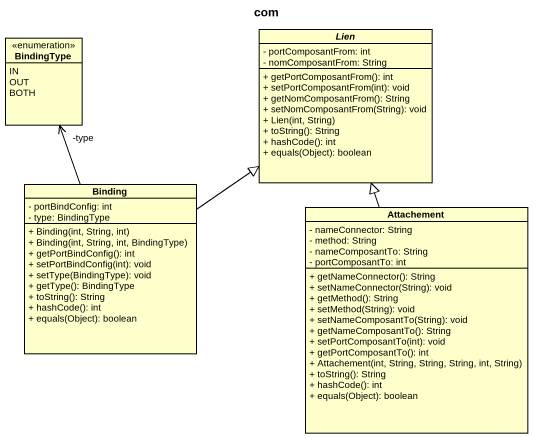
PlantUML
@startuml
title com
hide circle
hide empty members
skinparam classAttributeIconSize 0
enum BindingType {
  IN
  OUT
  BOTH
}
abstract class Lien {
  - portComposantFrom: int
  - nomComposantFrom: String
  + getPortComposantFrom(): int
  + setPortComposantFrom(int): void
  + getNomComposantFrom(): String
  + setNomComposantFrom(String): void
  + Lien(int, String)
  + toString(): String
  + hashCode(): int
  + equals(Object): boolean
}
class Binding {
  - portBindConfig: int
  - type: BindingType
  + Binding(int, String, int)
  + Binding(int, String, int, BindingType)
  + getPortBindConfig(): int
  + setPortBindConfig(int): void
  + setType(BindingType): void
  + getType(): BindingType
  + toString(): String
  + hashCode(): int
  + equals(Object): boolean
}
class Attachement {
  - nameConnector: String
  - method: String
  - nameComposantTo: String
  - portComposantTo: int
  + getNameConnector(): String
  + setNameConnector(String): void
  + getMethod(): String
  + setMethod(String): void
  + setNameComposantTo(String): void
  + getNameComposantTo(): String
  + setPortComposantTo(int): void
  + getPortComposantTo(): int
  + Attachement(int, String, String, String, int, String)
  + toString(): String
  + hashCode(): int
  + equals(Object): boolean
}
Binding -up-> "-type" BindingType
Binding -up-|> Lien
Attachement -up-|> Lien
@enduml
